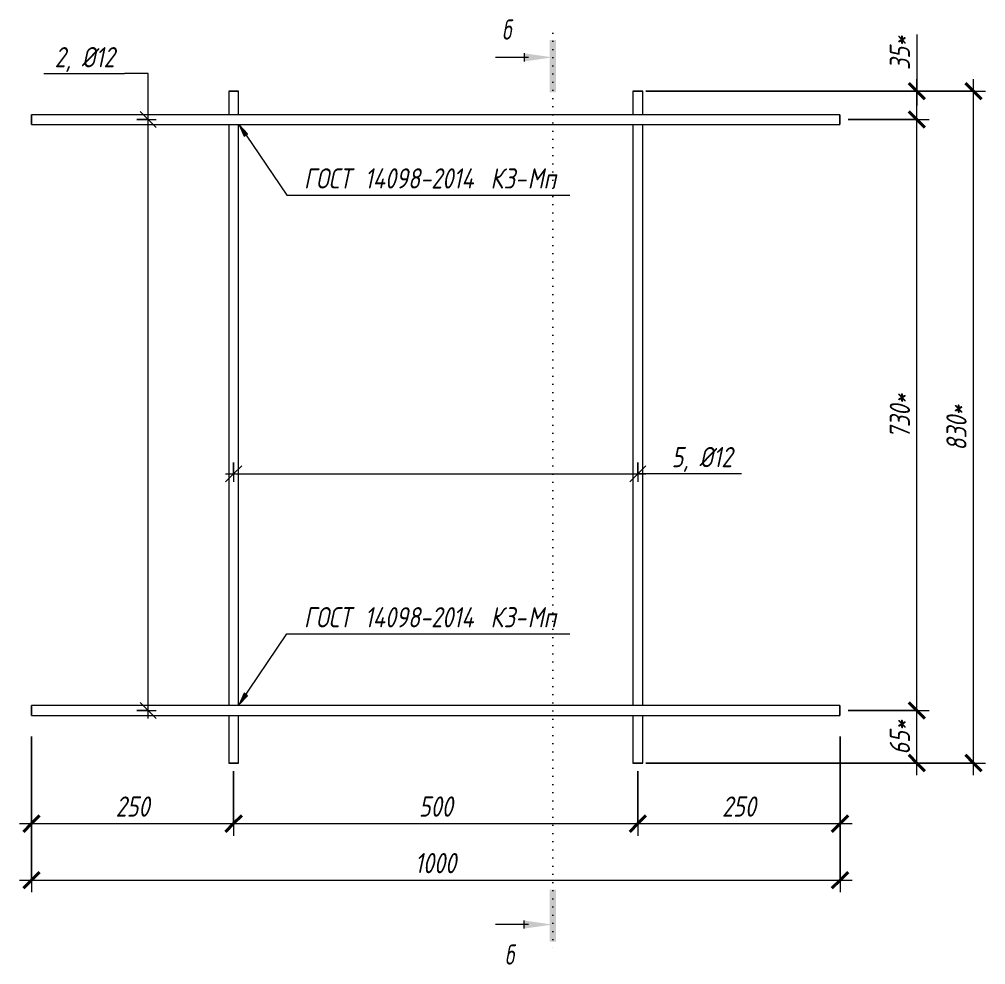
# Model space of a CAD drawing. Header units: millimetres. Extents: x 79934 to 89073, y -4162 to 24885.
# Drawn here: x 85445 to 86640, y 17471 to 18640 of the extents above; entities that cross this region are included whole.
import ezdxf

# ---------------------------------------------------------------- set-up
doc = ezdxf.new("R2010")
doc.units = ezdxf.units.MM
doc.linetypes.add('04 Пунктир 10мм', pattern=[10, 0, -10])
for name, color, linetype, lineweight in [('AA_Dim', 7, 'Continuous', 9), ('AA_Dim-10', 7, 'Continuous', 9), ('AA_Razrez', 7, 'Continuous', 9), ('AA_Vinoska', 7, 'Continuous', 9), ('KR_Armatura_Tonkie', 7, 'Continuous', 20)]:
    doc.layers.add(name, color=color, linetype=linetype, lineweight=lineweight)
doc.styles.add('ISOCPEUR_I_1', font='isocpeui.ttf', dxfattribs={"width": 0.8, "height": 25})
doc.styles.add('ISOCPEUR_I_2', font='isocpeui.ttf', dxfattribs={"width": 0.7, "height": 25})
doc.dimstyles.new('05_Округл_1мм__прозр_', dxfattribs={"dimscale": 304.8, "dimtxt": 24.899529, "dimasz": 0.065617, "dimexe": 0.049213, "dimexo": 0.032808, "dimgap": 0.003281, "dimtad": 1, "dimdec": 0, "dimdsep": 46, "dimtxsty": 'ISOCPEUR_I_1', "dimblk1": 'OBLIQUE', "dimblk2": 'OBLIQUE', "dimsah": 1, "dimcen": 0.09, "dimdle": 0.049213, "dimazin": 0, "dimtfac": 1, "dimtdec": 4, "dimtix": 1, "dimtmove": 0, "dimatfit": 3, "dimfxl": 1, "dimtvp": 1, "dimtolj": 1, "dimtzin": 0, "dimarcsym": 2})
doc.dimstyles.new('05_Округл_5мм__прозр_', dxfattribs={"dimscale": 304.8, "dimtxt": 24.899529, "dimasz": 0.065617, "dimexe": 0.049213, "dimexo": 0.032808, "dimgap": 0.003281, "dimtad": 1, "dimdec": 0, "dimrnd": 5, "dimdsep": 46, "dimtxsty": 'ISOCPEUR_I_1', "dimblk1": 'OBLIQUE', "dimblk2": 'OBLIQUE', "dimsah": 1, "dimcen": 0.09, "dimdle": 0.049213, "dimazin": 0, "dimtfac": 1, "dimtdec": 4, "dimtix": 1, "dimtmove": 0, "dimatfit": 3, "dimfxl": 1, "dimtvp": 1, "dimtolj": 1, "dimtzin": 0, "dimarcsym": 2})
doc.dimstyles.new('05_Округл_5мм__прозр__1', dxfattribs={"dimscale": 304.8, "dimtxt": 24.899529, "dimasz": 0.065617, "dimexe": 0.049213, "dimexo": 0.032808, "dimgap": 0.003281, "dimtad": 1, "dimdec": 0, "dimrnd": 5, "dimdsep": 46, "dimtxsty": 'ISOCPEUR_I_1', "dimblk1": 'OBLIQUE', "dimblk2": 'OBLIQUE', "dimsah": 1, "dimcen": 0.09, "dimdle": 0.049213, "dimazin": 0, "dimtfac": 1, "dimtdec": 4, "dimtix": 1, "dimtmove": 1, "dimatfit": 3, "dimfxl": 1, "dimtvp": 1, "dimtolj": 1, "dimtzin": 0, "dimarcsym": 2})
doc.dimstyles.new('10_Раскладка_арматуры_с_засечками', dxfattribs={"dimscale": 304.8, "dimtxt": 0.18, "dimasz": 0.065617, "dimexe": 0.032808, "dimexo": 0, "dimgap": 0, "dimtad": 1, "dimdec": 3, "dimrnd": 0.001, "dimdsep": 46, "dimtxsty": 'ISOCPEUR_I_1', "dimblk1": 'OBLIQUE', "dimblk2": 'OBLIQUE', "dimsah": 1, "dimcen": 0.09, "dimdle": 0.032808, "dimazin": 0, "dimtfac": 1, "dimtdec": 4, "dimtix": 1, "dimtmove": 0, "dimatfit": 3, "dimfxl": 1, "dimtvp": 1, "dimtolj": 1, "dimtzin": 0, "dimarcsym": 2})

# ---------------------------------------------------------------- blocks, each defined once
blk = doc.blocks.new('350_Стержень горизонтально _НесАрм_РабПлоск_ - 350_Стержень горизонтально _НесАрм_РабПлоск_-3489167-Каркас плоский КР-2')
at = {"layer": 'KR_Armatura_Tonkie'}
for p, q in [((63361, 18551.3), (63361, 18522.3)), ((63361, 18551.3), (63373, 18551.3)), ((63373, 18551.3), (63361, 18551.3)), ((63373, 18522.3), (63373, 18551.3)), ((63361, 18510.3), (63361, 17791.4)), ((63373, 17791.4), (63373, 18510.3)), ((63361, 17779.4), (63361, 17720.4)), ((63373, 17720.4), (63373, 17779.4)), ((63361, 17720.4), (63373, 17720.4)), ((63373, 17720.4), (63361, 17720.4))]:
    blk.add_line(p, q, dxfattribs=at)
blk = doc.blocks.new('350_Стержень горизонтально _НесАрм_РабПлоск_ - 350_Стержень горизонтально _НесАрм_РабПлоск_-2708473-Каркас плоский КР-2')
at = {"layer": 'KR_Armatura_Tonkie'}
for p, q in [((63617, 18522.3), (62617, 18522.3)), ((62617, 18510.3), (62617, 18522.3)), ((62617, 18522.3), (62617, 18510.3)), ((63617, 18510.3), (63617, 18522.3)), ((63617, 18522.3), (63617, 18510.3)), ((62617, 18510.3), (63617, 18510.3))]:
    blk.add_line(p, q, dxfattribs=at)
blk = doc.blocks.new('DIMBLOCK29-Каркас плоский КР-2')
at = {"layer": 'AA_Dim-10', "transparency": 16777216}
for p, q in [((85459.7, 17753.4), (85459.7, 17630.5)), ((85459.7, 17645.5), (85459.7, 17753.4)), ((85709.7, 17710.4), (85709.7, 17630.5)), ((85709.7, 17645.5), (85709.7, 17710.4)), ((85444.7, 17645.5), (85709.7, 17645.5))]:
    blk.add_line(p, q, dxfattribs=at)
at = {"layer": 'AA_Dim-10', "lineweight": 40, "transparency": 16777216}
for p, q in [((85459.7, 17645.5), (85469.7, 17655.5)), ((85709.7, 17645.5), (85719.7, 17655.5)), ((85459.7, 17645.5), (85449.7, 17635.5)), ((85709.7, 17645.5), (85699.7, 17635.5))]:
    blk.add_line(p, q, dxfattribs=at)
at = {"layer": 'AA_Dim-10', "color": 0, "transparency": 16777216, "insert": (85563.8, 17679.1), "char_height": 25, "width": 49.991, "attachment_point": 1, "line_spacing_factor": 1.149209, "style": 'ISOCPEUR_I_1'}
blk.add_mtext('250', dxfattribs=at)
blk = doc.blocks.new('_Oblique')
at = {"color": 0, "linetype": 'ByBlock', "lineweight": -2}
blk.add_line((-0.5, -0.5), (0.5, 0.5), dxfattribs=at)
blk = doc.blocks.new('DIMBLOCK30-Каркас плоский КР-2')
at = {"layer": 'AA_Dim-10', "transparency": 16777216}
for p, q in [((85709.7, 17710.4), (85709.7, 17630.5)), ((85709.7, 17645.5), (85709.7, 17710.4)), ((86209.7, 17710.4), (86209.7, 17630.5)), ((86209.7, 17645.5), (86209.7, 17710.4)), ((85709.7, 17645.5), (86209.7, 17645.5))]:
    blk.add_line(p, q, dxfattribs=at)
at = {"layer": 'AA_Dim-10', "lineweight": 40, "transparency": 16777216}
for p, q in [((85709.7, 17645.5), (85719.7, 17655.5)), ((86209.7, 17645.5), (86219.7, 17655.5)), ((85709.7, 17645.5), (85699.7, 17635.5)), ((86209.7, 17645.5), (86199.7, 17635.5))]:
    blk.add_line(p, q, dxfattribs=at)
at = {"layer": 'AA_Dim-10', "color": 0, "transparency": 16777216, "insert": (85938.8, 17679.1), "char_height": 25, "width": 49.991, "attachment_point": 1, "line_spacing_factor": 1.149209, "style": 'ISOCPEUR_I_1'}
blk.add_mtext('500', dxfattribs=at)
blk = doc.blocks.new('DIMBLOCK31-Каркас плоский КР-2')
at = {"layer": 'AA_Dim-10', "transparency": 16777216}
for p, q in [((86459.7, 17753.4), (86459.7, 17630.5)), ((86459.7, 17645.5), (86459.7, 17753.4)), ((86209.7, 17710.4), (86209.7, 17630.5)), ((86209.7, 17645.5), (86209.7, 17710.4)), ((86209.7, 17645.5), (86474.7, 17645.5))]:
    blk.add_line(p, q, dxfattribs=at)
at = {"layer": 'AA_Dim-10', "lineweight": 40, "transparency": 16777216}
for p, q in [((86209.7, 17645.5), (86219.7, 17655.5)), ((86459.7, 17645.5), (86469.7, 17655.5)), ((86209.7, 17645.5), (86199.7, 17635.5)), ((86459.7, 17645.5), (86449.7, 17635.5))]:
    blk.add_line(p, q, dxfattribs=at)
at = {"layer": 'AA_Dim-10', "color": 0, "transparency": 16777216, "insert": (86313.8, 17679.1), "char_height": 25, "width": 49.991, "attachment_point": 1, "line_spacing_factor": 1.149209, "style": 'ISOCPEUR_I_1'}
blk.add_mtext('250', dxfattribs=at)
blk = doc.blocks.new('DIMBLOCK32-Каркас плоский КР-2')
at = {"layer": 'AA_Dim-10', "transparency": 16777216}
for p, q in [((85459.7, 17700.3), (85459.7, 17560.5)), ((85459.7, 17575.5), (85459.7, 17700.3)), ((86459.7, 17700.3), (86459.7, 17560.5)), ((86459.7, 17575.5), (86459.7, 17700.3)), ((85444.7, 17575.5), (86474.7, 17575.5))]:
    blk.add_line(p, q, dxfattribs=at)
at = {"layer": 'AA_Dim-10', "lineweight": 40, "transparency": 16777216}
for p, q in [((85459.7, 17575.5), (85469.7, 17585.5)), ((86459.7, 17575.5), (86469.7, 17585.5)), ((85459.7, 17575.5), (85449.7, 17565.5)), ((86459.7, 17575.5), (86449.7, 17565.5))]:
    blk.add_line(p, q, dxfattribs=at)
at = {"layer": 'AA_Dim-10', "color": 0, "transparency": 16777216, "insert": (85933.8, 17609.1), "char_height": 25, "width": 62.057, "attachment_point": 1, "line_spacing_factor": 1.149209, "style": 'ISOCPEUR_I_1'}
blk.add_mtext('1000', dxfattribs=at)
blk = doc.blocks.new('DIMBLOCK33-Каркас плоский КР-2')
at = {"layer": 'AA_Dim-10', "transparency": 16777216}
for p, q in [((86469.7, 17785.4), (86569.8, 17785.4)), ((86554.8, 17785.4), (86469.7, 17785.4)), ((86554.8, 17705.4), (86554.8, 17785.4)), ((86219.6, 17720.4), (86569.8, 17720.4)), ((86554.8, 17720.4), (86219.6, 17720.4))]:
    blk.add_line(p, q, dxfattribs=at)
at = {"layer": 'AA_Dim-10', "lineweight": 40, "transparency": 16777216}
for p, q in [((86554.8, 17785.4), (86544.8, 17795.4)), ((86554.8, 17785.4), (86564.8, 17775.4)), ((86554.8, 17720.4), (86544.8, 17730.4)), ((86554.8, 17720.4), (86564.8, 17710.4))]:
    blk.add_line(p, q, dxfattribs=at)
at = {"layer": 'AA_Dim-10', "color": 0, "transparency": 16777216, "insert": (86521.2, 17730.8), "char_height": 25, "width": 52.864, "attachment_point": 1, "rotation": 90, "line_spacing_factor": 1.149209, "style": 'ISOCPEUR_I_1'}
blk.add_mtext('65*', dxfattribs=at)
blk = doc.blocks.new('DIMBLOCK34-Каркас плоский КР-2')
at = {"layer": 'AA_Dim-10', "lineweight": 40, "transparency": 16777216}
for p, q in [((86554.8, 18516.3), (86544.8, 18526.3)), ((86554.8, 18516.3), (86564.8, 18506.3)), ((86554.8, 17785.4), (86544.8, 17795.4)), ((86554.8, 17785.4), (86564.8, 17775.4))]:
    blk.add_line(p, q, dxfattribs=at)
at = {"layer": 'AA_Dim-10', "transparency": 16777216}
for p, q in [((86469.7, 18516.3), (86569.8, 18516.3)), ((86554.8, 18516.3), (86469.7, 18516.3)), ((86554.8, 17785.4), (86554.8, 18516.3)), ((86469.7, 17785.4), (86569.8, 17785.4)), ((86554.8, 17785.4), (86469.7, 17785.4))]:
    blk.add_line(p, q, dxfattribs=at)
at = {"layer": 'AA_Dim-10', "color": 0, "transparency": 16777216, "insert": (86521.2, 18121.8), "char_height": 25, "width": 69.527, "attachment_point": 1, "rotation": 90, "line_spacing_factor": 1.149209, "style": 'ISOCPEUR_I_1'}
blk.add_mtext('730*', dxfattribs=at)
blk = doc.blocks.new('DIMBLOCK35-Каркас плоский КР-2')
at = {"layer": 'AA_Dim-10', "transparency": 16777216}
for p, q in [((86554.8, 18621.5), (86554.8, 18567.5)), ((86554.8, 18567.5), (86554.8, 18533.8)), ((86554.8, 18516.3), (86554.8, 18566.3)), ((86219.6, 18551.3), (86569.8, 18551.3)), ((86554.8, 18551.3), (86219.6, 18551.3)), ((86469.7, 18516.3), (86569.8, 18516.3)), ((86554.8, 18516.3), (86469.7, 18516.3))]:
    blk.add_line(p, q, dxfattribs=at)
at = {"layer": 'AA_Dim-10', "lineweight": 40, "transparency": 16777216}
for p, q in [((86554.8, 18551.3), (86544.8, 18561.3)), ((86554.8, 18551.3), (86564.8, 18541.3)), ((86554.8, 18516.3), (86544.8, 18526.3)), ((86554.8, 18516.3), (86564.8, 18506.3))]:
    blk.add_line(p, q, dxfattribs=at)
at = {"layer": 'AA_Dim-10', "color": 0, "transparency": 16777216, "insert": (86521.2, 18577.5), "char_height": 25, "width": 52.864, "attachment_point": 1, "rotation": 90, "line_spacing_factor": 1.149209, "style": 'ISOCPEUR_I_1'}
blk.add_mtext('35*', dxfattribs=at)
blk = doc.blocks.new('DIMBLOCK36-Каркас плоский КР-2')
at = {"layer": 'AA_Dim-10', "lineweight": 40, "transparency": 16777216}
for p, q in [((86624.8, 18551.3), (86614.8, 18561.3)), ((86624.8, 18551.3), (86634.8, 18541.3)), ((86624.8, 17720.4), (86614.8, 17730.4)), ((86624.8, 17720.4), (86634.8, 17710.4))]:
    blk.add_line(p, q, dxfattribs=at)
at = {"layer": 'AA_Dim-10', "transparency": 16777216}
for p, q in [((86624.8, 17705.4), (86624.8, 18566.3)), ((86469.7, 18551.3), (86639.8, 18551.3)), ((86624.8, 18551.3), (86469.7, 18551.3)), ((86469.7, 17720.4), (86639.8, 17720.4)), ((86624.8, 17720.4), (86469.7, 17720.4))]:
    blk.add_line(p, q, dxfattribs=at)
at = {"layer": 'AA_Dim-10', "color": 0, "transparency": 16777216, "insert": (86591.2, 18106.8), "char_height": 25, "width": 69.527, "attachment_point": 1, "rotation": 90, "line_spacing_factor": 1.149209, "style": 'ISOCPEUR_I_1'}
blk.add_mtext('830*', dxfattribs=at)
blk = doc.blocks.new('DIMBLOCK37-Каркас плоский КР-2')
at = {"layer": 'AA_Dim-10', "transparency": 16777216}
for p, q in [((85709.7, 18092.3), (85709.7, 18068.2)), ((85709.7, 18078.2), (85709.7, 18092.3)), ((85709.7, 18078.2), (85719.7, 18088.2)), ((86209.7, 18092.3), (86209.7, 18068.2)), ((86209.7, 18078.2), (86209.7, 18092.3)), ((86209.7, 18078.2), (86219.7, 18088.2)), ((85699.7, 18078.2), (86219.7, 18078.2)), ((85709.7, 18078.2), (85699.7, 18068.2)), ((86209.7, 18078.2), (86199.7, 18068.2))]:
    blk.add_line(p, q, dxfattribs=at)
blk = doc.blocks.new('042_М_Арматуры - Позиция диаметр-2309501-Каркас плоский КР-2')
at = {"layer": 'AA_Vinoska'}
blk.add_line((63395.3, 18078.5), (63495.3, 18078.5), dxfattribs=at)
blk = doc.blocks.new('DIMBLOCK38-Каркас плоский КР-2')
at = {"layer": 'AA_Dim-10', "transparency": 16777216}
for p, q in [((85604.1, 18516.3), (85594.1, 18526.3)), ((85604.1, 17775.4), (85604.1, 18526.3)), ((85589.9, 18516.3), (85614.1, 18516.3)), ((85604.1, 18516.3), (85589.9, 18516.3)), ((85604.1, 18516.3), (85614.1, 18506.3)), ((85589.9, 17785.4), (85614.1, 17785.4)), ((85604.1, 17785.4), (85589.9, 17785.4)), ((85604.1, 17785.4), (85594.1, 17795.4)), ((85604.1, 17785.4), (85614.1, 17775.4))]:
    blk.add_line(p, q, dxfattribs=at)
blk = doc.blocks.new('Вид узла - Номер узла_ сзади-394133-Каркас плоский КР-2')
at = {"layer": 'AA_Razrez'}
for points in [[(63265.8, 17563.9), (63257.8, 17563.9), (63257.8, 17499.4), (63265.8, 17499.4)], [(63226.4, 17525.6), (63226.4, 17515.7), (63261.7, 17520.6)]]:
    blk.add_hatch(color=256, dxfattribs=at).paths.add_polyline_path(points, flags=0)
for p, q in [((63226.4, 17515.7), (63226.4, 17525.6)), ((63231.7, 17520.6), (63190.8, 17520.6))]:
    blk.add_line(p, q, dxfattribs=at)
blk = doc.blocks.new('Вид узла - Номер узла_ спереди-394134-Каркас плоский КР-2')
at = {"layer": 'AA_Razrez'}
for points in [[(63265.8, 18549.9), (63257.8, 18549.9), (63257.8, 18614.5), (63265.8, 18614.5)], [(63226.4, 18588.2), (63226.4, 18598.2), (63261.7, 18593.2)]]:
    blk.add_hatch(color=256, dxfattribs=at).paths.add_polyline_path(points, flags=0)
for p, q in [((63226.4, 18598.2), (63226.4, 18588.2)), ((63231.7, 18593.2), (63190.8, 18593.2))]:
    blk.add_line(p, q, dxfattribs=at)
blk = doc.blocks.new('010_Текст с выноской - Текст с выноской и стрелкой-3490574-Каркас плоский КР-2')
at = {"layer": 'AA_Vinoska', "color": 88, "true_color": 0x104000}
blk.add_line((62932.9, 18422.9), (63282.9, 18422.9), dxfattribs=at)

msp = doc.modelspace()

# ---------------------------------------------------------------- hatches: boundary and pattern name
at = {"layer": 'AA_Vinoska'}
for points in [[(85716.3799, 18509.7152), (85722.6436, 18495.8314), (85727.0144, 18498.811)], [(85716.3799, 17792.7412), (85726.9811, 17803.6778), (85722.6013, 17806.6441)]]:
    msp.add_hatch(color=256, dxfattribs=at).paths.add_polyline_path(points, flags=0)

# ---------------------------------------------------------------- linework, layer by layer
at = {"layer": 'AA_Razrez', "color": 7, "linetype": '04 Пунктир 10мм', "true_color": 0xffffff}
msp.add_line((86104.3833, 18623.1928), (86104.3833, 17490.6412), dxfattribs=at)
at = {"layer": 'AA_Vinoska'}
for p, q in [((85604.1248, 18573.0689), (85574.9009, 18573.0689)), ((85604.1248, 18516.1592), (85604.1248, 18573.0689)), ((85716.3799, 18509.7152), (85722.6436, 18495.8314)), ((85727.0144, 18498.811), (85716.3799, 18509.7152)), ((85716.3799, 18509.7152), (85775.5668, 18422.8938)), ((85722.6436, 18495.8314), (85727.0144, 18498.811)), ((86209.5788, 18078.4519), (86237.896, 18078.4519)), ((85716.3799, 17792.7412), (85775.5668, 17880.1333)), ((85722.6013, 17806.6441), (85716.3799, 17792.7412)), ((85716.3799, 17792.7412), (85726.9811, 17803.6778)), ((85726.9811, 17803.6778), (85722.6013, 17806.6441))]:
    msp.add_line(p, q, dxfattribs=at)

# ---------------------------------------------------------------- block references
at = {"layer": 'AA_Razrez'}
for name in ['Вид узла - Номер узла_ спереди-394134-Каркас плоский КР-2', 'Вид узла - Номер узла_ сзади-394133-Каркас плоский КР-2']:
    msp.add_blockref(name, (22842.6374, 0), dxfattribs=at)
at = {"layer": 'AA_Vinoska'}
for p in [(22079.6423, 494.617), (22842.6374, 0)]:
    msp.add_blockref('042_М_Арматуры - Позиция диаметр-2309501-Каркас плоский КР-2', p, dxfattribs=at)
at = {"layer": 'AA_Vinoska', "color": 88, "true_color": 0x104000}
for p in [(22842.6374, 0), (22842.6374, -542.7605)]:
    msp.add_blockref('010_Текст с выноской - Текст с выноской и стрелкой-3490574-Каркас плоский КР-2', p, dxfattribs=at)
at = {"layer": 'KR_Armatura_Tonkie'}
for name, p in [('350_Стержень горизонтально _НесАрм_РабПлоск_ - 350_Стержень горизонтально _НесАрм_РабПлоск_-3489167-Каркас плоский КР-2', (22342.6374, 0)), ('350_Стержень горизонтально _НесАрм_РабПлоск_ - 350_Стержень горизонтально _НесАрм_РабПлоск_-3489167-Каркас плоский КР-2', (22842.6374, 0)), ('350_Стержень горизонтально _НесАрм_РабПлоск_ - 350_Стержень горизонтально _НесАрм_РабПлоск_-2708473-Каркас плоский КР-2', (22842.6374, 0)), ('350_Стержень горизонтально _НесАрм_РабПлоск_ - 350_Стержень горизонтально _НесАрм_РабПлоск_-2708473-Каркас плоский КР-2', (22842.6374, -730.905))]:
    msp.add_blockref(name, p, dxfattribs=at)

# ---------------------------------------------------------------- texts
at = {"layer": 'AA_Razrez', "char_height": 25, "width": 15.713075, "attachment_point": 1, "style": 'ISOCPEUR_I_2'}
for insert in [(86041.5484, 18640.0837), (86045.0283, 17496.0211)]:
    msp.add_mtext('\\fISOCPEUR|b0|i1|c204|p34|;\\W.7;б', dxfattribs=dict(at, insert=insert))
at = {"layer": 'AA_Vinoska', "char_height": 25, "width": 98.12655, "attachment_point": 1, "style": 'ISOCPEUR_I_1'}
for s, insert in [('2, Ø12', (85488.4117, 18605.9476)), ('5, Ø12', (86251.4067, 18111.3306))]:
    msp.add_mtext(s, dxfattribs=dict(at, insert=insert))
at = {"layer": 'AA_Vinoska', "color": 88, "true_color": 0x104000, "char_height": 25, "attachment_point": 1, "style": 'ISOCPEUR_I_1'}
for s, insert, width in [('ГОСТ', (85796.6422, 18455.9783), 75.6793), (' 14098-2014 ', (85859.0838, 18455.9783), 203.9493), ('\\fISOCPEUR|b0|i1|c204|p34|;\\W.8;К', (86027.3588, 18455.9783), 19.88185), ('3-', (86043.763, 18455.9783), 35.9156), ('Мп', (86073.3963, 18455.9783), 40.40505), ('ГОСТ', (85796.6422, 17913.2178), 75.6793), (' 14098-2014 ', (85859.0838, 17913.2178), 203.9493), ('\\fISOCPEUR|b0|i1|c204|p34|;\\W.8;К', (86027.3588, 17913.2178), 19.88185), ('3-', (86043.763, 17913.2178), 35.9156), ('Мп', (86073.3963, 17913.2178), 40.40505)]:
    msp.add_mtext(s, dxfattribs=dict(at, insert=insert, width=width))

# ---------------------------------------------------------------- dimensions: what is measured, and where the dimension line sits
at = {"layer": 'AA_Dim'}
dim = msp.add_linear_dim(base=(86554.8444, 18551.2639), p1=(86459.6669, 18516.2639), p2=(86209.6214, 18551.2639), angle=90, dimstyle='05_Округл_5мм__прозр__1', override={"dimpost": '<>*', "dimfxl": 252.483168}, dxfattribs=at)
dim.commit()
dim.dimension.update_dxf_attribs({"geometry": 'DIMBLOCK35-Каркас плоский КР-2', "text_midpoint": (86537.8497, 18603.885), "dimtype": 160, "text_rotation": 90})
for base, p1, p2, dimstyle, override, picture, middle in [((86624.8444, 18551.2639), (86459.6669, 17720.3589), (86459.6669, 18551.2639), '05_Округл_5мм__прозр_', {"dimpost": '<>*', "dimfxl": 830.904983}, 'DIMBLOCK36-Каркас плоский КР-2', (86611.3444, 18135.8114)), ((85604.0715, 18516.2639), (85589.9294, 17785.3589), (85589.9294, 18516.2639), '10_Раскладка_арматуры_с_засечками', {"dimpost": '<>', "dimfxl": 730.904983}, 'DIMBLOCK38-Каркас плоский КР-2', (85591.4105, 18150.8114)), ((86554.8444, 18516.2639), (86459.6669, 17785.3589), (86459.6669, 18516.2639), '05_Округл_5мм__прозр_', {"dimpost": '<>*', "dimfxl": 730.904983}, 'DIMBLOCK34-Каркас плоский КР-2', (86541.1834, 18150.8114)), ((86554.8444, 17785.3589), (86209.6214, 17720.3589), (86459.6669, 17785.3589), '05_Округл_5мм__прозр_', {"dimpost": '<>*', "dimfxl": 258.355859}, 'DIMBLOCK33-Каркас плоский КР-2', (86541.3444, 17752.8589))]:
    dim = msp.add_linear_dim(base=base, p1=p1, p2=p2, angle=90, dimstyle=dimstyle, override=override, dxfattribs=at)
    dim.commit()
    dim.dimension.update_dxf_attribs({"geometry": picture, "text_midpoint": middle})
for base, p1, p2, dimstyle, override, picture, middle in [((86209.6669, 18078.1812), (85709.6669, 18092.3233), (86209.6669, 18092.3233), '10_Раскладка_арматуры_с_засечками', {"dimpost": '<>', "dimfxl": 500}, 'DIMBLOCK37-Каркас плоский КР-2', (85959.6669, 18090.6812)), ((85709.6669, 17645.4684), (85459.6669, 17763.3575), (85709.6669, 17720.3589), '05_Округл_1мм__прозр_', {"dimpost": '<>', "dimfxl": 253.670809}, 'DIMBLOCK29-Каркас плоский КР-2', (85584.6669, 17658.9684)), ((86459.6669, 17645.4684), (86209.6669, 17720.3589), (86459.6669, 17763.3575), '05_Округл_1мм__прозр_', {"dimpost": '<>', "dimfxl": 253.670809}, 'DIMBLOCK31-Каркас плоский КР-2', (86334.6669, 17658.9684)), ((86209.6669, 17645.4684), (85709.6669, 17720.3589), (86209.6669, 17720.3589), '05_Округл_1мм__прозр_', {"dimpost": '<>', "dimfxl": 500}, 'DIMBLOCK30-Каркас плоский КР-2', (85959.6669, 17658.9684)), ((86459.6669, 17575.4684), (85459.6669, 17710.2733), (86459.6669, 17710.2733), '05_Округл_1мм__прозр_', {"dimpost": '<>', "dimfxl": 1000}, 'DIMBLOCK32-Каркас плоский КР-2', (85959.6669, 17588.9684))]:
    dim = msp.add_linear_dim(base=base, p1=p1, p2=p2, dimstyle=dimstyle, override=override, dxfattribs=at)
    dim.commit()
    dim.dimension.update_dxf_attribs({"geometry": picture, "text_midpoint": middle})

doc.saveas('drawing.dxf')
